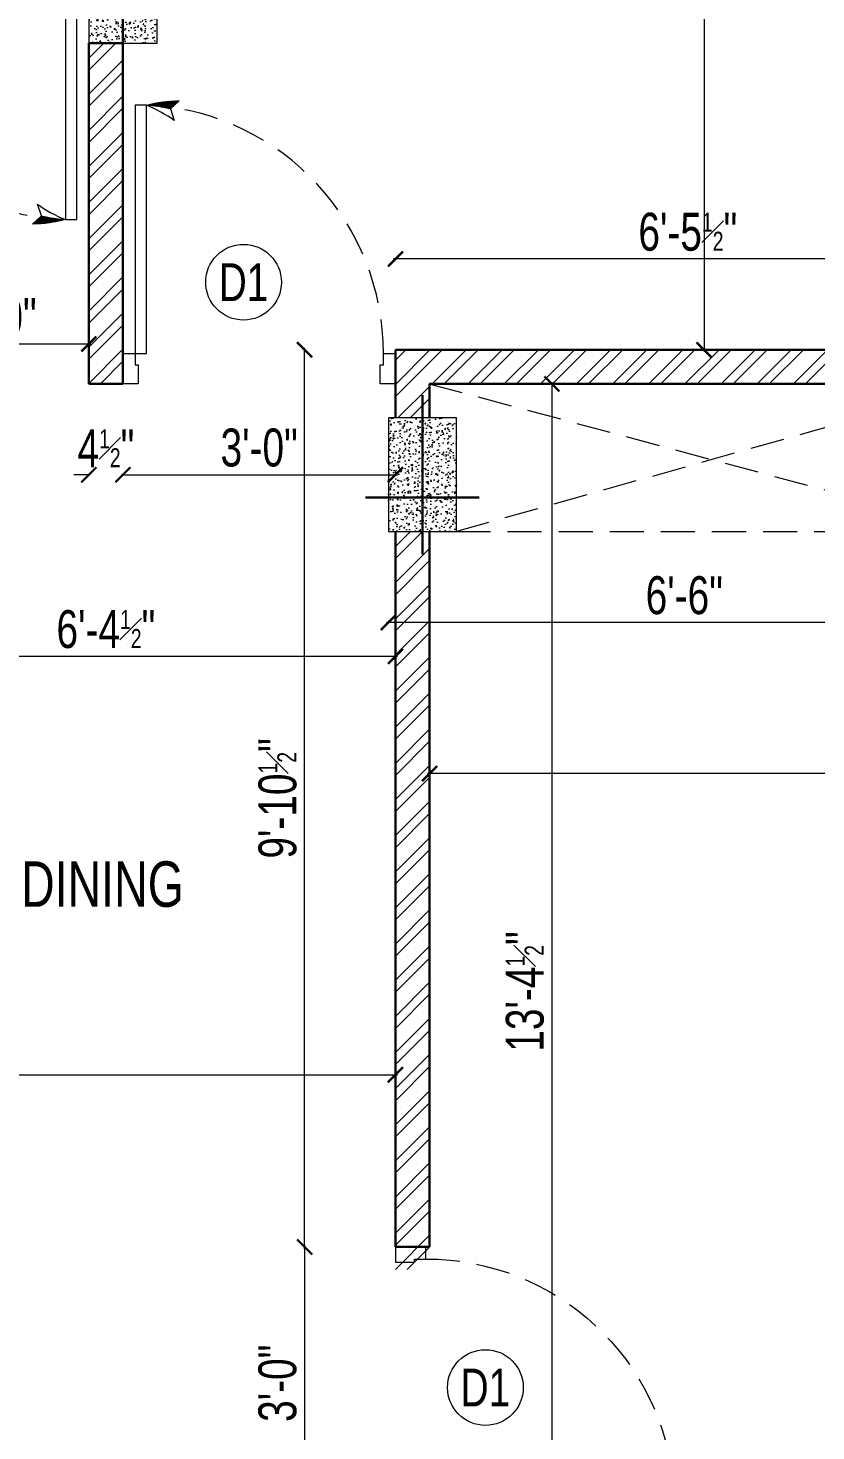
# Model space of a CAD drawing. Header units: inches. Extents: x 3365147 to 3374664, y 1380917 to 1384908.
# Drawn here: x 3365315.1 to 3365419.2, y 1383401.1 to 1383586.3 of the extents above; entities that cross this region are included whole.
import ezdxf
from ezdxf.enums import TextEntityAlignment as Align

# ---------------------------------------------------------------- set-up
doc = ezdxf.new("R2010")
doc.units = ezdxf.units.IN
doc.header["$LTSCALE"] = 18
doc.header["$MEASUREMENT"] = 0
doc.header["$PDSIZE"] = -1
doc.linetypes.add('HIDDEN', pattern=[0.375, 0.25, -0.125])
for name, color, linetype, lineweight in [('COLUMN-00 _BC', 1, 'Continuous', 20), ('COLUMN-00 CENTER LINE_BC', 5, 'Continuous', 30), ('COLUMN-00 HATCH_BC', 4, 'Continuous', 9), ('DIM-03_BC', 1, 'Continuous', 9), ('DIM-04_BC', 3, 'Continuous', 9), ('DOOR-00 SHUTTER_BC', 40, 'Continuous', 9), ('DOOR-00_BC', 30, 'Continuous', 18), ('DOORS_THIN-BC', 252, 'Continuous', 5), ('JOINERY TEXT BORDER_BC', 60, 'Continuous', 9), ('JOINERY TEXT_BC', 220, 'Continuous', 15), ('LINTEL LOFT-00_BC', 41, 'HIDDEN', 13), ('TEXT-00_ROOM_BC', 232, 'Continuous', 25), ('WALL-00_BC', 7, 'Continuous', 30), ('WALL-9 inch BRICK HATCH_BC', 22, 'Continuous', 0)]:
    doc.layers.add(name, color=color, linetype=linetype, lineweight=lineweight)
doc.styles.add('DIM_BC', font='swisscl.ttf')
doc.styles.add('WD Room text', font='swisscl.ttf')
doc.dimstyles.new('DIM_BC', dxfattribs={"dimtxt": 4, "dimasz": 2, "dimexe": 4.5, "dimexo": 0, "dimgap": 1, "dimtad": 1, "dimdec": 4, "dimzin": 3, "dimdsep": 46, "dimlunit": 4, "dimtxsty": 'DIM_BC', "dimblk": 'ARCHTICK', "dimcen": 0.0625, "dimdle": 0.25, "dimse1": 1, "dimse2": 1, "dimclrd": 7, "dimclre": 4, "dimclrt": 256, "dimadec": 0, "dimazin": 0, "dimtfac": 0.5, "dimtdec": 4, "dimtix": 1, "dimtofl": 0, "dimtmove": 2, "dimatfit": 2, "dimfxl": 0, "dimfrac": 1, "dimtolj": 1, "dimtzin": 1, "dimlwd": -1, "dimarcsym": 0})
pattern_1 = [(45, (-5342.466356968507, 0), (-2.386485386504598, 2.386485386504598), []), (45, (-5340.875366713507, 0), (-2.386485386504598, 2.386485386504598), [])]

# ---------------------------------------------------------------- blocks, each defined once
blk = doc.blocks.new('ARROW_C')
at = {"layer": 'DOORS_THIN-BC'}
h = blk.add_hatch(dxfattribs=at)
h.set_pattern_fill('ANSI31', color=256, scale=1.439999999999995, angle=82.34337836753481, style=0)
h.set_pattern_definition([(127.3433783675347, (-488.6261728187226, 65.37046368602438), (-0.1431026031467135, -0.1091862856435467), [])])
edge = h.paths.add_edge_path()
edge.add_arc((5.804878283427684, -19.94409062200435), 20.77169619034866, 91.08324206293743, 106.2280361201848)
edge.add_arc((-1.466444343494003, -25.91922004105702), 25.9606707646258, 77.92495574760318, 86.7618009874663, ccw=False)
edge.add_line((3.964337424034851, -0.5329435133191823), (5.412189069791565, 0.8238933390265969))
blk.add_lwpolyline([(-9.095e-13, 4.26e-14, -0.0661779865403536), (5.412189069791565, 0.823893339026597), (3.964337424034851, -0.5329435133191823), (4.649810086945194, -2.463927325565364, 0.0635909475538442), (-9.095e-13, 4.26e-14)], format="xyb")
blk.add_arc((-1.46697212334652, -25.92314596823115), 25.96462023794869, 77.92562916814516, 86.76112756691943)
blk = doc.blocks.new('*U133')
for points in [[(2.000894688331753, -6.912160000000001e-10), (0, -6.912160000000001e-10), (0, 3.999999999308784), (1.600715750653761, 3.999999999308784), (3.100715750653761, 3.999999999308784), (3.100715750653767, 36.79856850007582), (1.600715750653767, 36.79856850007582), (1.600715750653761, 3.999999999308784), (1.600715750653761, 2.499999999308784), (2.000894688302649, 2.499999999308784)], [(34.39928425143535, 2.499999999308784), (34.39928425143535, 3.999999999308784), (36.00000000208911, 3.999999999308784), (36.00000000208911, -6.912160000000001e-10), (33.99910531375735, -6.912160000000001e-10), (33.99910531375735, 2.499999999308784)]]:
    blk.add_lwpolyline(points, close=True)
at = {"layer": 'DOOR-00 SHUTTER_BC', "linetype": 'HIDDEN'}
blk.add_arc((1.586818566069908, 4.072403413243643), 32.81254556727711, 359.8735723383919, 85.84165232859309, dxfattribs=at)
at = {"layer": 'DOOR-00 SHUTTER_BC', "lineweight": 13, "ltscale": 0.01, "xscale": 0.8000000000007759, "yscale": 0.8000000000007759, "zscale": 0.8000000000007759, "rotation": 359.0774398910439}
blk.add_blockref('ARROW_C', (3.100715750653767, 36.7985685000831), dxfattribs=at)
blk = doc.blocks.new('*U181')
for points in [[(2.000894688331753, -6.912160000000001e-10), (0, -6.912160000000001e-10), (0, 3.999999999308784), (1.600715750653761, 3.999999999308784), (3.100715750653761, 3.999999999308784), (3.100715750653767, 36.79856850007582), (1.600715750653767, 36.79856850007582), (1.600715750653761, 3.999999999308784), (1.600715750653761, 2.499999999308784), (2.000894688302649, 2.499999999308784)], [(34.39928425143535, 2.499999999308784), (34.39928425143535, 3.999999999308784), (36.00000000208911, 3.999999999308784), (36.00000000208911, -6.912160000000001e-10), (33.99910531375735, -6.912160000000001e-10), (33.99910531375735, 2.499999999308784)]]:
    blk.add_lwpolyline(points, close=True)
at = {"layer": 'DOOR-00 SHUTTER_BC', "linetype": 'HIDDEN'}
blk.add_arc((1.586818566069908, 4.072403413243643), 32.81254556727711, 359.8735723383919, 85.84165232859309, dxfattribs=at)
at = {"layer": 'DOOR-00 SHUTTER_BC', "lineweight": 13, "ltscale": 0.01, "xscale": 0.8000000000007759, "yscale": 0.8000000000007759, "zscale": 0.8000000000007759, "rotation": 359.0774398910439}
blk.add_blockref('ARROW_C', (3.100715750653767, 36.7985685000831), dxfattribs=at)
blk = doc.blocks.new('*U477')
at = {"layer": 'COLUMN-00 HATCH_BC'}
h = blk.add_hatch(dxfattribs=at)
h.set_pattern_fill('AR-CONC', color=256, scale=0.25)
h.set_pattern_definition([(49.99999999999999, (-2.582294090840695e-06, 5.996753859275486), (1.793150456501884, -0.1568803374564878), [0.1875, -2.0625]), (355, (-2.582294090840695e-06, 5.996753859275486), (-0.3468783340325, 1.88048033425003), [0.15, -1.65]), (100.45144446, (0.1494266202059092, 5.983680499275486), (1.44627211681778, 1.723599977421574), [0.15935048, -1.75285528]), (46.18420000000002, (-2.582294090840695e-06, 6.496753859275486), (2.668103326678931, -0.4137982019826913), [0.2812499999999999, -3.093749999999999]), (96.63563548999993, (0.2223392802059092, 6.462270591775487), (2.336654864185571, 2.435296501936376), [0.239025855, -2.629284399999999]), (351.1841639899999, (-2.582294090840695e-06, 6.496753859275486), (2.336654862636933, 2.435296500674975), [0.225, -2.4750000025]), (21, (0.2499974177059092, 6.371753859275486), (1.492267630296154, -1.006547226663347), [0.1875, -2.0625]), (326.0000000000001, (0.2499974177059092, 6.371753859275486), (0.6082883298039543, 1.812875112617133), [0.15, -1.65]), (71.45144474, (0.3743530527059091, 6.287874924275486), (2.100555941824928, 0.8063278820158846), [0.159350475, -1.75285528]), (37.50000000000001, (-2.582294090840695e-06, 5.996753859275486), (0.03039963829322667, 0.8322346345782787), [0, -1.63, 0, -1.675, 0, -1.65625]), (7.499999999999999, (-2.582294090840695e-06, 5.996753859275486), (0.6576738436053715, 0.9860292797059006), [0, -0.955, 0, -1.5925, 0, -0.63125]), (327.5, (-0.5575025822940909, 5.996753859275486), (1.334556090431023, -0.0563871793359495), [0, -0.625, 0, -1.95, 0, -2.5875]), (317.5, (-0.8075025822940909, 5.996753859275486), (1.457965423355966, 0.2502624558307941), [0, -0.8125, 0, -1.295, 0, -1.8375])])
h.paths.add_polyline_path([(-4.500002582668346, -4.50162307042774), (4.499997417331654, -4.501623070467758), (4.500000000374255, 10.49837692970323), (-4.499999999625745, 10.49837692974324)])
blk.add_lwpolyline([(-4.500002582668346, -4.50162307042774), (4.499997417331654, -4.501623070467758), (4.500000000374255, 10.49837692970323), (-4.499999999625745, 10.49837692974324)], close=True)
at = {"layer": 'COLUMN-00 CENTER LINE_BC'}
for p, q in [((-2.582668346176685e-06, -7.501623070409551), (3.742553359895269e-10, 13.49837692976143)), ((-7.5, -1.818989403545856e-11), (7.5, -5.820766091346741e-11))]:
    blk.add_line(p, q, dxfattribs=at)
blk = doc.blocks.new('ARCHTICK')
at = {"color": 0, "const_width": 0.15}
blk.add_lwpolyline([(-0.5, -0.5), (0.5, 0.5)], dxfattribs=at)
blk = doc.blocks.new('*D1911')
at = {"layer": 'Defpoints', "color": 0, "transparency": 16777216}
for p in [(3365440.851916642, 1383519.844473196), (3365362.666361373, 1383507.844473197), (3365362.666361373, 1382820.814053129)]:
    blk.add_point(p, dxfattribs=at)
at = {"layer": 'DIM-04_BC', "color": 7, "linetype": 'Continuous', "transparency": 16777216}
blk.add_line((3365441.101916642, 1383507.844473197), (3365362.416361373, 1383507.844473197), dxfattribs=at)
at = {"layer": 'DIM-04_BC', "color": 7, "transparency": 16777216, "xscale": 2, "yscale": 2, "zscale": 2, "rotation": 180}
blk.add_blockref('ARCHTICK', (3365362.666361373, 1383507.844473197), dxfattribs=at)
at = {"layer": 'DIM-04_BC', "color": 7, "transparency": 16777216, "xscale": 2, "yscale": 2, "zscale": 2}
blk.add_blockref('ARCHTICK', (3365440.851916642, 1383507.844473197), dxfattribs=at)
at = {"layer": 'DIM-04_BC', "transparency": 16777216, "insert": (3365401.759139007, 1383511.405089186), "char_height": 5, "attachment_point": 5, "style": 'DIM_BC'}
blk.add_mtext('\\A1;6\'-6"', dxfattribs=at)
blk = doc.blocks.new('_ArchTick')
at = {"color": 0, "linetype": 'ByBlock', "const_width": 0.15}
blk.add_lwpolyline([(-0.5, -0.5), (0.5, 0.5)], dxfattribs=at)
blk = doc.blocks.new('*D1995')
at = {"layer": 'Defpoints', "color": 0, "transparency": 16777216}
for p in [(3365368.101805179, 1383511.937260752), (3365513.101916642, 1383508.844473196), (3365368.101805179, 1383487.886295439)]:
    blk.add_point(p, dxfattribs=at)
at = {"layer": 'DIM-03_BC', "color": 7, "linetype": 'Continuous', "transparency": 16777216}
blk.add_line((3365513.351916642, 1383487.886295439), (3365367.851805179, 1383487.886295439), dxfattribs=at)
at = {"layer": 'DIM-03_BC', "color": 7, "transparency": 16777216, "xscale": 2, "yscale": 2, "zscale": 2, "rotation": 180}
blk.add_blockref('ARCHTICK', (3365368.101805179, 1383487.886295439), dxfattribs=at)
at = {"layer": 'DIM-03_BC', "color": 7, "transparency": 16777216, "xscale": 2, "yscale": 2, "zscale": 2}
blk.add_blockref('ARCHTICK', (3365513.101916642, 1383487.886295439), dxfattribs=at)
at = {"layer": 'DIM-03_BC', "transparency": 16777216, "insert": (3365440.601860911, 1383491.396125059), "char_height": 5, "attachment_point": 5, "style": 'DIM_BC'}
blk.add_mtext('\\A1;12\'-1"', dxfattribs=at)
blk = doc.blocks.new('*D2013')
at = {"layer": 'Defpoints', "color": 0, "transparency": 16777216}
for p in [(3365351.601475812, 1383543.844473197), (3365363.601916648, 1383543.844473197), (3365363.601429888, 1383425.369645391)]:
    blk.add_point(p, dxfattribs=at)
at = {"layer": 'DIM-04_BC', "color": 7, "linetype": 'Continuous', "transparency": 16777216}
blk.add_line((3365351.601475812, 1383425.119645391), (3365351.601475812, 1383544.094473197), dxfattribs=at)
at = {"layer": 'DIM-04_BC', "color": 7, "transparency": 16777216, "xscale": 2, "yscale": 2, "zscale": 2}
for p, rotation in [((3365351.601475812, 1383543.844473197), 90), ((3365351.601475812, 1383425.369645391), 270)]:
    blk.add_blockref('ARCHTICK', p, dxfattribs=dict(at, rotation=rotation))
at = {"layer": 'DIM-04_BC', "transparency": 16777216, "insert": (3365348.040859822, 1383484.607059293), "char_height": 5, "attachment_point": 5, "rotation": 90, "style": 'DIM_BC'}
blk.add_mtext('\\A1;9\'-10{\\H0.5x;\\S1#2;}"', dxfattribs=at)
blk = doc.blocks.new('*D2014')
at = {"layer": 'Defpoints', "color": 0, "transparency": 16777216}
for p in [(3365368.101429887, 1383425.369645391), (3365351.601475814, 1383389.369645389), (3365367.601429888, 1383389.369645389)]:
    blk.add_point(p, dxfattribs=at)
at = {"layer": 'DIM-04_BC', "color": 7, "linetype": 'Continuous', "transparency": 16777216}
blk.add_line((3365351.601475814, 1383425.619645391), (3365351.601475814, 1383389.119645389), dxfattribs=at)
at = {"layer": 'DIM-04_BC', "color": 7, "transparency": 16777216, "xscale": 2, "yscale": 2, "zscale": 2}
for p, rotation in [((3365351.601475814, 1383425.369645391), 90), ((3365351.601475814, 1383389.369645389), 270)]:
    blk.add_blockref('ARCHTICK', p, dxfattribs=dict(at, rotation=rotation))
at = {"layer": 'DIM-04_BC', "transparency": 16777216, "insert": (3365348.037583284, 1383407.369645389), "char_height": 5, "attachment_point": 5, "rotation": 90, "style": 'DIM_BC'}
blk.add_mtext('\\A1;3\'-0"', dxfattribs=at)
blk = doc.blocks.new('*D2020')
at = {"layer": 'Defpoints', "color": 0, "transparency": 16777216}
for p in [(3365363.601724731, 1383503.373021729), (3365287.101916641, 1383495.869681538), (3365363.601724731, 1383495.869361599)]:
    blk.add_point(p, dxfattribs=at)
at = {"layer": 'DIM-04_BC', "color": 7, "linetype": 'Continuous', "transparency": 16777216}
blk.add_line((3365286.851916641, 1383503.373021729), (3365363.851724731, 1383503.373021729), dxfattribs=at)
at = {"layer": 'DIM-04_BC', "color": 7, "transparency": 16777216, "xscale": 2, "yscale": 2, "zscale": 2, "rotation": 180}
blk.add_blockref('ARCHTICK', (3365287.101916641, 1383503.373021729), dxfattribs=at)
at = {"layer": 'DIM-04_BC', "color": 7, "transparency": 16777216, "xscale": 2, "yscale": 2, "zscale": 2}
blk.add_blockref('ARCHTICK', (3365363.601724731, 1383503.373021729), dxfattribs=at)
at = {"layer": 'DIM-04_BC', "transparency": 16777216, "insert": (3365325.351820686, 1383506.933637718), "char_height": 5, "attachment_point": 5, "style": 'DIM_BC'}
blk.add_mtext('\\A1;6\'-4{\\H0.5x;\\S1#2;}"', dxfattribs=at)
blk = doc.blocks.new('*D1915')
at = {"layer": 'Defpoints', "color": 0, "transparency": 16777216}
for p in [(3365239.101916641, 1383450.082298511), (3365363.601703465, 1383450.081793851), (3365363.601703465, 1383448.106537639)]:
    blk.add_point(p, dxfattribs=at)
at = {"layer": 'DIM-03_BC', "color": 7, "linetype": 'Continuous', "transparency": 16777216}
blk.add_line((3365238.851916641, 1383448.106537639), (3365363.851703465, 1383448.106537639), dxfattribs=at)
at = {"layer": 'DIM-03_BC', "color": 7, "transparency": 16777216, "xscale": 2, "yscale": 2, "zscale": 2, "rotation": 180}
blk.add_blockref('ARCHTICK', (3365239.101916641, 1383448.106537639), dxfattribs=at)
at = {"layer": 'DIM-03_BC', "color": 7, "transparency": 16777216, "xscale": 2, "yscale": 2, "zscale": 2}
blk.add_blockref('ARCHTICK', (3365363.601703465, 1383448.106537639), dxfattribs=at)
at = {"layer": 'DIM-03_BC', "transparency": 16777216, "insert": (3365301.351810053, 1383451.667153628), "char_height": 5, "attachment_point": 5, "style": 'DIM_BC'}
blk.add_mtext('\\A1;10\'-4{\\H0.5x;\\S1#2;}"', dxfattribs=at)
blk = doc.blocks.new('*D2005')
at = {"layer": 'Defpoints', "color": 0, "transparency": 16777216}
for p in [(3365323.101916644, 1383539.344473196), (3365327.601916644, 1383539.344473196), (3365323.101916644, 1383527.344473196)]:
    blk.add_point(p, dxfattribs=at)
at = {"layer": 'DIM-04_BC', "color": 7, "linetype": 'Continuous', "transparency": 16777216}
for p, q in [((3365323.101916644, 1383527.344473196), (3365321.101916644, 1383527.344473196)), ((3365327.601916644, 1383527.344473196), (3365329.601916644, 1383527.344473196))]:
    blk.add_line(p, q, dxfattribs=at)
at = {"layer": 'DIM-04_BC', "color": 7, "transparency": 16777216, "xscale": 2, "yscale": 2, "zscale": 2}
blk.add_blockref('ARCHTICK', (3365323.101916644, 1383527.344473196), dxfattribs=at)
at = {"layer": 'DIM-04_BC', "color": 7, "transparency": 16777216, "xscale": 2, "yscale": 2, "zscale": 2, "rotation": 180}
blk.add_blockref('ARCHTICK', (3365327.601916644, 1383527.344473196), dxfattribs=at)
at = {"layer": 'DIM-04_BC', "transparency": 16777216, "insert": (3365325.351916644, 1383530.844473196), "char_height": 5, "attachment_point": 5, "style": 'DIM_BC'}
blk.add_mtext('\\A1;4{\\H0.5x;\\S1#2;}"', dxfattribs=at)
blk = doc.blocks.new('*D2006')
at = {"layer": 'Defpoints', "color": 0, "transparency": 16777216}
for p in [(3365327.601916644, 1383539.344473196), (3365363.601899453, 1383539.342850127), (3365363.601899453, 1383527.344473196)]:
    blk.add_point(p, dxfattribs=at)
at = {"layer": 'DIM-04_BC', "color": 7, "linetype": 'Continuous', "transparency": 16777216}
blk.add_line((3365327.351916644, 1383527.344473196), (3365363.851899453, 1383527.344473196), dxfattribs=at)
at = {"layer": 'DIM-04_BC', "color": 7, "transparency": 16777216, "xscale": 2, "yscale": 2, "zscale": 2, "rotation": 180}
blk.add_blockref('ARCHTICK', (3365327.601916644, 1383527.344473196), dxfattribs=at)
at = {"layer": 'DIM-04_BC', "color": 7, "transparency": 16777216, "xscale": 2, "yscale": 2, "zscale": 2}
blk.add_blockref('ARCHTICK', (3365363.601899453, 1383527.344473196), dxfattribs=at)
at = {"layer": 'DIM-04_BC', "transparency": 16777216, "insert": (3365345.601908049, 1383530.908365726), "char_height": 5, "attachment_point": 5, "style": 'DIM_BC'}
blk.add_mtext('\\A1;3\'-0"', dxfattribs=at)
blk = doc.blocks.new('*D2007')
at = {"layer": 'Defpoints', "color": 0, "transparency": 16777216}
for p in [(3365363.601916641, 1383555.844473196), (3365363.601916641, 1383543.844473196), (3365440.851916642, 1383543.844473196)]:
    blk.add_point(p, dxfattribs=at)
at = {"layer": 'DIM-04_BC', "color": 7, "linetype": 'Continuous', "transparency": 16777216}
blk.add_line((3365441.101916642, 1383555.844473196), (3365363.351916641, 1383555.844473196), dxfattribs=at)
at = {"layer": 'DIM-04_BC', "color": 7, "transparency": 16777216, "xscale": 2, "yscale": 2, "zscale": 2, "rotation": 180}
blk.add_blockref('ARCHTICK', (3365363.601916641, 1383555.844473196), dxfattribs=at)
at = {"layer": 'DIM-04_BC', "color": 7, "transparency": 16777216, "xscale": 2, "yscale": 2, "zscale": 2}
blk.add_blockref('ARCHTICK', (3365440.851916642, 1383555.844473196), dxfattribs=at)
at = {"layer": 'DIM-04_BC', "transparency": 16777216, "insert": (3365402.226916642, 1383559.405089186), "char_height": 5, "attachment_point": 5, "style": 'DIM_BC'}
blk.add_mtext('\\A1;6\'-5{\\H0.5x;\\S1#2;}"', dxfattribs=at)
blk = doc.blocks.new('*D1914')
at = {"layer": 'Defpoints', "color": 0, "transparency": 16777216}
for p in [(3365287.101916642, 1383544.607077367), (3365287.101916642, 1383542.357077367), (3365323.101916644, 1383539.344473196)]:
    blk.add_point(p, dxfattribs=at)
at = {"layer": 'DIM-04_BC', "color": 7, "linetype": 'Continuous', "transparency": 16777216}
blk.add_line((3365323.351916644, 1383544.607077367), (3365286.851916642, 1383544.607077367), dxfattribs=at)
at = {"layer": 'DIM-04_BC', "color": 7, "transparency": 16777216, "xscale": 2, "yscale": 2, "zscale": 2, "rotation": 180}
blk.add_blockref('ARCHTICK', (3365287.101916642, 1383544.607077367), dxfattribs=at)
at = {"layer": 'DIM-04_BC', "color": 7, "transparency": 16777216, "xscale": 2, "yscale": 2, "zscale": 2}
blk.add_blockref('ARCHTICK', (3365323.101916644, 1383544.607077367), dxfattribs=at)
at = {"layer": 'DIM-04_BC', "transparency": 16777216, "insert": (3365311.101916643, 1383548.170969897), "char_height": 5, "attachment_point": 5, "style": 'DIM_BC'}
blk.add_mtext('\\A1;3\'-0"', dxfattribs=at)
blk = doc.blocks.new('*D2002')
at = {"layer": 'Defpoints', "color": 0, "transparency": 16777216}
for p in [(3365490.608752444, 1383696.844473199), (3365404.363104706, 1383543.844473197), (3365416.138613637, 1383543.844473197)]:
    blk.add_point(p, dxfattribs=at)
at = {"layer": 'DIM-03_BC', "color": 7, "linetype": 'Continuous', "transparency": 16777216}
blk.add_line((3365404.363104706, 1383697.094473199), (3365404.363104706, 1383543.594473197), dxfattribs=at)
at = {"layer": 'DIM-03_BC', "color": 7, "transparency": 16777216, "xscale": 2, "yscale": 2, "zscale": 2}
for p, rotation in [((3365404.363104706, 1383696.844473199), 90), ((3365404.363104706, 1383543.844473197), 270)]:
    blk.add_blockref('ARCHTICK', p, dxfattribs=dict(at, rotation=rotation))
at = {"layer": 'DIM-03_BC', "transparency": 16777216, "insert": (3365388.802488712, 1383618.094473196), "char_height": 5, "attachment_point": 5, "rotation": 90, "style": 'DIM_BC'}
blk.add_mtext('\\A1;12\'-9"', dxfattribs=at)
blk = doc.blocks.new('*U836')
at = {"layer": 'JOINERY TEXT BORDER_BC'}
blk.add_circle((0, 0), 5, dxfattribs=at)
at = {"style": 'WD Room text'}
blk.add_attdef('JOINERY_TEXT', text='', height=6, dxfattribs=at).set_placement((0, 0), align=Align.MIDDLE_CENTER)
blk = doc.blocks.new('*D1923')
at = {"layer": 'Defpoints', "color": 0, "transparency": 16777216}
for p in [(3365391.102682699, 1383539.344473196), (3365384.271727817, 1383378.869683406), (3365391.102676659, 1383378.869683406)]:
    blk.add_point(p, dxfattribs=at)
at = {"layer": 'DIM-03_BC', "color": 7, "linetype": 'Continuous', "transparency": 16777216}
blk.add_line((3365384.271727817, 1383539.594473196), (3365384.271727817, 1383378.619683406), dxfattribs=at)
at = {"layer": 'DIM-03_BC', "color": 7, "transparency": 16777216, "xscale": 2, "yscale": 2, "zscale": 2}
for p, rotation in [((3365384.271727817, 1383539.344473196), 90), ((3365384.271727817, 1383378.869683406), 270)]:
    blk.add_blockref('ARCHTICK', p, dxfattribs=dict(at, rotation=rotation))
at = {"layer": 'DIM-03_BC', "transparency": 16777216, "insert": (3365380.711111827, 1383459.1070783), "char_height": 5, "attachment_point": 5, "rotation": 90, "style": 'DIM_BC'}
blk.add_mtext('\\A1;13\'-4{\\H0.5x;\\S1#2;}"', dxfattribs=at)

msp = doc.modelspace()

# ---------------------------------------------------------------- hatches: boundary and pattern name
at = {"layer": 'WALL-9 inch BRICK HATCH_BC', "transparency": 33554687}
h = msp.add_hatch(dxfattribs=at)
h.set_pattern_fill('ANSI32', color=256, scale=9)
h.set_pattern_definition(pattern_1)
h.paths.add_polyline_path([(3365327.601916642, 1383584.34285013), (3365323.101916642, 1383584.34285013), (3365323.101916644, 1383539.344473196), (3365327.601916644, 1383539.344473196)])
h = msp.add_hatch(dxfattribs=at)
h.set_pattern_fill('ANSI32', color=256, scale=9)
h.set_pattern_definition([(45, (-5330.466356968507, 0), (-2.386485386504598, 2.386485386504598), []), (45, (-5328.875366713507, 0), (-2.386485386504598, 2.386485386504598), [])])
h.paths.add_polyline_path([(3365512.101913865, 1383524.344473196), (3365445.351916642, 1383524.344473196), (3365445.351916642, 1383558.844473196), (3365440.851916642, 1383558.844473196), (3365440.851916642, 1383543.844473196), (3365375.601916641, 1383543.844473196), (3365363.601916641, 1383543.844473196), (3365363.601916646, 1383543.344473196), (3365363.601916646, 1383539.344473196), (3365363.601882264, 1383534.841272879), (3365368.101898817, 1383534.841227058), (3365368.101916641, 1383539.344473196), (3365440.851916642, 1383539.344473196), (3365440.851916642, 1383519.844473196), (3365512.10191309, 1383519.844473196)])
h = msp.add_hatch(dxfattribs=at)
h.set_pattern_fill('ANSI32', color=256, scale=9)
h.set_pattern_definition(pattern_1)
h.paths.add_polyline_path([(3365368.101839445, 1383519.841227058), (3365363.601824987, 1383519.841227058), (3365363.601429886, 1383422.369645391), (3365367.601429886, 1383422.369645391), (3365368.101429885, 1383422.369645391)])

# ---------------------------------------------------------------- linework, layer by layer
at = {"layer": 'LINTEL LOFT-00_BC'}
for p, q in [((3365368.019643883, 1383539.371897449), (3365440.851916642, 1383519.844473196)), ((3365440.851916642, 1383539.344473196), (3365371.666358012, 1383519.841227058)), ((3365371.666358013, 1383519.844473196), (3365440.851916642, 1383519.844473196))]:
    msp.add_line(p, q, dxfattribs=at)
at = {"layer": 'WALL-00_BC'}
for p, q in [((3365323.101916644, 1383539.344473196), (3365323.101916642, 1383584.344473196)), ((3365323.101916642, 1383584.344473196), (3365327.601916642, 1383584.344473196)), ((3365327.601916642, 1383584.344473196), (3365327.601916644, 1383539.344473196)), ((3365363.601882264, 1383534.841227058), (3365363.601916641, 1383543.844473196)), ((3365440.851916642, 1383543.844473196), (3365363.601916641, 1383543.844473196)), ((3365323.101916644, 1383539.344473196), (3365327.601916644, 1383539.344473196)), ((3365368.101898817, 1383534.841227058), (3365368.101916641, 1383539.344473196)), ((3365440.851916642, 1383539.344473196), (3365368.101916641, 1383539.344473196)), ((3365363.601429886, 1383425.369645391), (3365363.601824987, 1383519.841227058)), ((3365368.101429885, 1383425.369645391), (3365368.101839445, 1383519.841227058)), ((3365363.601429886, 1383425.369645391), (3365368.101429885, 1383425.369645391))]:
    msp.add_line(p, q, dxfattribs=at)

# ---------------------------------------------------------------- block references
at = {"layer": 'COLUMN-00 _BC', "transparency": 33554687}
for p in [(3365327.601914053, 1383588.8444732), (3365367.166360595, 1383524.342850128)]:
    msp.add_blockref('*U477', p, dxfattribs=at)
at = {"layer": 'DOOR-00_BC', "rotation": 180}
msp.add_blockref('*U181', (3365323.101916642, 1383597.844473195), dxfattribs=at)
at = {"layer": 'DOOR-00_BC'}
msp.add_blockref('*U181', (3365327.601916644, 1383539.344473196), dxfattribs=at)
at = {"layer": 'DOOR-00_BC', "xscale": -1, "rotation": 270}
msp.add_blockref('*U133', (3365363.601429886, 1383389.369645389), dxfattribs=at)
at = {"layer": 'JOINERY TEXT_BC'}
ref = msp.add_blockref('*U836', (3365343.533139362, 1383552.774599964), dxfattribs=at)
ref.add_attrib('JOINERY_TEXT', 'D1', dxfattribs={"layer": '0', "height": 5, "style": 'WD Room text'}).set_placement((3365343.533139362, 1383552.774599964), align=Align.MIDDLE_CENTER)
ref = msp.add_blockref('*U836', (3365375.485395881, 1383406.801732875), dxfattribs=at)
ref.add_attrib('JOINERY_TEXT', 'D1', dxfattribs={"layer": '0', "height": 5, "style": 'WD Room text'}).set_placement((3365375.485395881, 1383406.801732875), align=Align.MIDDLE_CENTER)

# ---------------------------------------------------------------- texts
at = {"layer": 'TEXT-00_ROOM_BC', "insert": (3365301.40356316, 1383468.243985843), "char_height": 6, "attachment_point": 4, "style": 'WD Room text'}
msp.add_mtext('\\pi-33.75295;LADIES HALL & DINING \\P\\pi-0.94168; ', dxfattribs=at)

# ---------------------------------------------------------------- dimensions: what is measured, and where the dimension line sits
at = {"layer": 'DIM-03_BC', "transparency": 33554687}
dim = msp.add_linear_dim(base=(3365404.363104706, 1383543.844473197), p1=(3365490.608752442, 1383696.844473198), p2=(3365416.138613635, 1383543.844473196), angle=90, dimstyle='DIM_BC', override={"dimtxt": 5, "dimdec": 1, "dimpost": '\\X', "dimfxl": 0.1, "dimfxlon": 1, "dimarcsym": 1}, dxfattribs=at)
dim.commit()
dim.dimension.update_dxf_attribs({"geometry": '*D2002', "text_midpoint": (3365388.802488712, 1383618.094473196), "dimtype": 160})
dim = msp.add_linear_dim(base=(3365384.271727817, 1383378.869683406), p1=(3365391.102682698, 1383539.344473196), p2=(3365391.102676657, 1383378.869683405), angle=90, dimstyle='DIM_BC', override={"dimtxt": 5, "dimdec": 1, "dimpost": '\\X', "dimfxl": 0.1, "dimfxlon": 1, "dimarcsym": 1}, dxfattribs=at)
dim.commit()
dim.dimension.update_dxf_attribs({"geometry": '*D1923', "text_midpoint": (3365380.711111827, 1383459.1070783)})
for base, p1, p2, picture, middle in [((3365368.101805179, 1383487.886295439), (3365513.101916642, 1383508.844473196), (3365368.101805179, 1383511.937260752), '*D1995', (3365440.601860911, 1383491.396125059)), ((3365363.601703465, 1383448.106537639), (3365239.101916641, 1383450.082298511), (3365363.601703465, 1383450.081793851), '*D1915', (3365301.351810053, 1383451.667153628))]:
    dim = msp.add_linear_dim(base=base, p1=p1, p2=p2, dimstyle='DIM_BC', override={"dimtxt": 5, "dimdec": 1, "dimpost": '\\X', "dimfxl": 0.1, "dimfxlon": 1, "dimarcsym": 1}, dxfattribs=at)
    dim.commit()
    dim.dimension.update_dxf_attribs({"geometry": picture, "text_midpoint": middle})
at = {"layer": 'DIM-04_BC'}
for base, p1, p2, picture, middle in [((3365363.601916641, 1383555.844473196), (3365440.851916642, 1383543.844473196), (3365363.601916641, 1383543.844473196), '*D2007', (3365402.226916642, 1383559.405089186)), ((3365323.101916644, 1383527.344473196), (3365327.601916644, 1383539.344473196), (3365323.101916644, 1383539.344473196), '*D2005', (3365325.351916644, 1383530.844473196)), ((3365363.601899453, 1383527.344473196), (3365327.601916644, 1383539.344473196), (3365363.601899453, 1383539.342850127), '*D2006', (3365345.601908049, 1383530.908365726)), ((3365362.666361373, 1383507.844473197), (3365440.851916642, 1383519.844473196), (3365362.666361373, 1382820.814053129), '*D1911', (3365401.759139007, 1383511.405089186)), ((3365363.601724731, 1383503.373021729), (3365287.101916641, 1383495.869681538), (3365363.601724731, 1383495.869361599), '*D2020', (3365325.351820686, 1383506.933637718))]:
    dim = msp.add_linear_dim(base=base, p1=p1, p2=p2, dimstyle='DIM_BC', override={"dimtxt": 5, "dimdec": 1, "dimpost": '\\X', "dimfxl": 0.1, "dimfxlon": 1, "dimarcsym": 1}, dxfattribs=at)
    dim.commit()
    dim.dimension.update_dxf_attribs({"geometry": picture, "text_midpoint": middle})
dim = msp.add_linear_dim(base=(3365287.101916642, 1383544.607077367), p1=(3365323.101916644, 1383539.344473196), p2=(3365287.101916642, 1383542.357077367), dimstyle='DIM_BC', override={"dimtxt": 5, "dimdec": 1, "dimpost": '\\X', "dimfxl": 0.1, "dimfxlon": 1, "dimarcsym": 1}, dxfattribs=at)
dim.commit()
dim.dimension.update_dxf_attribs({"geometry": '*D1914', "text_midpoint": (3365311.101916643, 1383548.170969897), "dimtype": 160})
for base, p1, p2, picture, middle in [((3365351.601475812, 1383543.844473197), (3365363.601429886, 1383425.369645391), (3365363.601916646, 1383543.844473196), '*D2013', (3365348.040859822, 1383484.607059293)), ((3365351.601475814, 1383389.369645389), (3365368.101429885, 1383425.369645391), (3365367.601429886, 1383389.369645389), '*D2014', (3365348.037583284, 1383407.369645389))]:
    dim = msp.add_linear_dim(base=base, p1=p1, p2=p2, angle=90, dimstyle='DIM_BC', override={"dimtxt": 5, "dimdec": 1, "dimpost": '\\X', "dimfxl": 0.1, "dimfxlon": 1, "dimarcsym": 1}, dxfattribs=at)
    dim.commit()
    dim.dimension.update_dxf_attribs({"geometry": picture, "text_midpoint": middle})

doc.saveas('drawing.dxf')
